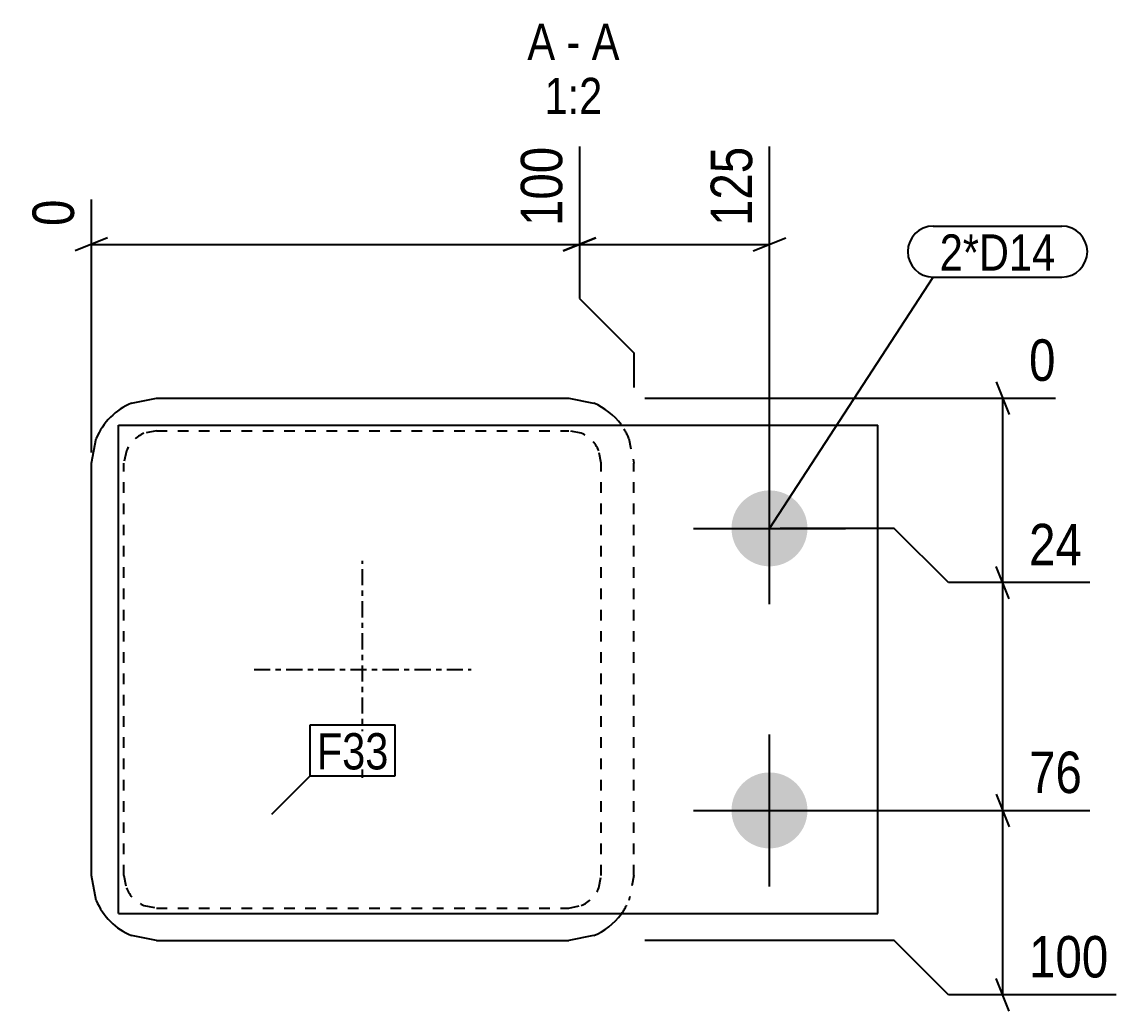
# Model space of a CAD drawing. Header units: millimetres. Extents: x 37 to 35777, y 5 to 1633.
# Drawn here: x 13357.1 to 13559, y 4.8 to 187.2 of the extents above; entities that cross this region are included whole.
import ezdxf

# ---------------------------------------------------------------- set-up
doc = ezdxf.new("R2010")
doc.units = ezdxf.units.MM
doc.linetypes.add('DXK_LINE_DOT2', pattern=[3.9198, 1.9599, -1.9599])
doc.linetypes.add('DXK_LINE_DOT3', pattern=[5.9187, 2.979, -0.9799, 0.9799, -0.9799])
for name, color, linetype in [('MÅLSÆTNING', 7, 'Continuous'), ('STÅL', 7, 'Continuous'), ('TEKST', 7, 'Continuous')]:
    doc.layers.add(name, color=color, linetype=linetype)
doc.styles.add('Arial Narrow', font='ARIALN.TTF', dxfattribs={"height": 0.2})

msp = doc.modelspace()

# ---------------------------------------------------------------- hatches: boundary and pattern name
at = {"layer": 'STÅL', "linetype": 'Continuous'}
for points in [[(13494.88, 100.8, -1), (13494.88, 86.8, -1)], [(13494.88, 48.8, -1), (13494.88, 34.8, -1)]]:
    msp.add_hatch(color=96, dxfattribs=at).paths.add_polyline_path(points)

# ---------------------------------------------------------------- linework, layer by layer
at = {"layer": 'MÅLSÆTNING', "color": 7, "linetype": 'Continuous'}
for p, q in [((13459.88, 164.18), (13459.88, 136.15)), ((13459.88, 164.18), (13459.88, 136.15)), ((13494.88, 95.8), (13494.88, 164.18)), ((13369.88, 107.8), (13369.88, 154.43)), ((13372.88, 147.35), (13366.88, 144.95)), ((13369.88, 146.15), (13459.88, 146.15)), ((13462.88, 147.35), (13456.88, 144.95)), ((13456.88, 144.95), (13462.88, 147.35)), ((13459.88, 146.15), (13494.88, 146.15)), ((13491.88, 144.95), (13497.88, 147.35)), ((13459.88, 136.15), (13469.88, 126.15)), ((13459.88, 136.15), (13469.88, 126.15)), ((13469.88, 126.15), (13469.88, 119.8)), ((13469.88, 126.15), (13469.88, 119.8)), ((13536.67, 120.8), (13539.07, 114.8)), ((13471.88, 117.8), (13547.61, 117.8)), ((13537.87, 83.8), (13537.87, 117.8)), ((13517.87, 93.8), (13496.88, 93.8)), ((13517.87, 93.8), (13496.88, 93.8)), ((13527.87, 83.8), (13517.87, 93.8)), ((13527.87, 83.8), (13517.87, 93.8)), ((13539.07, 80.8), (13536.67, 86.8)), ((13539.07, 80.8), (13536.67, 86.8)), ((13553.94, 83.8), (13527.87, 83.8)), ((13553.94, 83.8), (13527.87, 83.8)), ((13537.87, 41.8), (13537.87, 83.8)), ((13536.67, 44.8), (13539.07, 38.8)), ((13536.67, 44.8), (13539.07, 38.8)), ((13496.88, 41.8), (13553.94, 41.8)), ((13496.88, 41.8), (13553.94, 41.8)), ((13537.87, 7.8), (13537.87, 41.8)), ((13517.87, 17.8), (13471.88, 17.8)), ((13527.87, 7.8), (13517.87, 17.8)), ((13539.07, 4.8), (13536.67, 10.8)), ((13558.81, 7.8), (13527.87, 7.8))]:
    msp.add_line(p, q, dxfattribs=at)
at = {"layer": 'STÅL', "color": 2, "linetype": 'Continuous'}
for p, q in [((13377.29, 116.89), (13381.88, 117.8)), ((13381.88, 117.8), (13457.88, 117.8)), ((13457.88, 117.8), (13462.47, 116.89)), ((13374.88, 22.8), (13374.88, 112.8)), ((13374.88, 112.8), (13514.88, 112.8)), ((13514.88, 22.8), (13514.88, 112.8)), ((13369.88, 105.8), (13370.79, 110.39)), ((13369.88, 29.8), (13369.88, 105.8)), ((13370.79, 25.21), (13369.88, 29.8)), ((13374.88, 22.8), (13514.88, 22.8)), ((13381.88, 17.8), (13377.29, 18.71)), ((13462.47, 18.71), (13457.88, 17.8)), ((13381.88, 17.8), (13457.88, 17.8))]:
    msp.add_line(p, q, dxfattribs=at)
at = {"layer": 'STÅL', "color": 7, "linetype": 'DXK_LINE_DOT2'}
for p, q in [((13381.88, 111.8), (13379.58, 111.34)), ((13381.88, 111.8), (13457.88, 111.8)), ((13460.18, 111.34), (13457.88, 111.8)), ((13468.97, 110.39), (13469.88, 105.8)), ((13376.34, 108.1), (13375.88, 105.8)), ((13463.88, 105.8), (13463.42, 108.1)), ((13375.88, 29.8), (13375.88, 105.8)), ((13463.88, 29.8), (13463.88, 105.8)), ((13469.88, 29.8), (13469.88, 105.8)), ((13375.88, 29.8), (13376.34, 27.5)), ((13463.42, 27.5), (13463.88, 29.8)), ((13469.88, 29.8), (13468.97, 25.21)), ((13379.58, 24.26), (13381.88, 23.8)), ((13457.88, 23.8), (13460.18, 24.26)), ((13381.88, 23.8), (13457.88, 23.8))]:
    msp.add_line(p, q, dxfattribs=at)
at = {"layer": 'STÅL', "color": 96, "linetype": 'Continuous'}
for p, q in [((13494.88, 79.8), (13494.88, 107.8)), ((13480.88, 93.8), (13508.88, 93.8)), ((13494.88, 27.8), (13494.88, 55.8)), ((13480.88, 41.8), (13508.88, 41.8))]:
    msp.add_line(p, q, dxfattribs=at)
at = {"layer": 'STÅL', "color": 7, "linetype": 'DXK_LINE_DOT3'}
for p, q in [((13419.88, 47.8), (13419.88, 87.8)), ((13399.88, 67.8), (13439.88, 67.8))]:
    msp.add_line(p, q, dxfattribs=at)
at = {"layer": 'STÅL', "color": 2, "linetype": 'Continuous'}
for centre, start, end in [((13381.88, 105.8), 112.5, 157.5), ((13457.88, 105.8), 36.4486, 67.5), ((13381.88, 29.8), 202.5, 247.5), ((13457.88, 29.8), 292.5, 323.5514)]:
    msp.add_arc(centre, 12, start, end, dxfattribs=at)
at = {"layer": 'STÅL', "color": 7, "linetype": 'DXK_LINE_DOT2'}
for centre, radius, start, end in [((13381.88, 105.8), 6, 112.5, 157.5), ((13457.88, 105.8), 6, 22.5, 67.5), ((13457.88, 105.8), 12, 22.5, 36.4486), ((13381.88, 29.8), 6, 202.5, 247.5), ((13457.88, 29.8), 6, 292.5, 337.5), ((13457.88, 29.8), 12, 323.5514, 337.5)]:
    msp.add_arc(centre, radius, start, end, dxfattribs=at)
at = {"layer": 'TEKST', "color": 7, "linetype": 'Continuous'}
for p, q in [((13525.06, 149.52), (13548.77, 149.52)), ((13494.88, 93.8), (13525.06, 140.12)), ((13525.06, 140.12), (13548.77, 140.12)), ((13410.24, 57.56), (13425.86, 57.56)), ((13410.24, 48.16), (13410.24, 57.56)), ((13425.86, 48.16), (13425.86, 57.56)), ((13403.17, 41.09), (13410.24, 48.16)), ((13410.24, 48.16), (13425.86, 48.16))]:
    msp.add_line(p, q, dxfattribs=at)
for centre, start, end in [((13525.06, 144.82), 90, 270), ((13548.77, 144.82), 270, 90)]:
    msp.add_arc(centre, 4.7, start, end, dxfattribs=at)

# ---------------------------------------------------------------- wipeouts: each hides what was drawn before it
at = {"color": 0, "linetype": 'Continuous'}
for points, layer in [([(13549.21, 119.4), (13549.21, 130.6), (13541.13, 130.6), (13541.13, 119.4)], 'MÅLSÆTNING'), ([(13554.08, 85.4), (13554.08, 96.6), (13541.13, 96.6), (13541.13, 85.4)], 'MÅLSÆTNING'), ([(13554.08, 43.4), (13554.08, 54.6), (13541.13, 54.6), (13541.13, 43.4)], 'MÅLSÆTNING'), ([(13558.96, 9.4), (13558.96, 20.6), (13541.13, 20.6), (13541.13, 9.4)], 'MÅLSÆTNING'), ([(13455.37, 180.18), (13455.37, 187.18), (13450.26, 187.18), (13450.26, 180.18)], 'TEKST'), ([(13460.02, 180.18), (13460.02, 187.18), (13457.47, 187.18), (13457.47, 180.18)], 'TEKST'), ([(13467.23, 180.18), (13467.23, 187.18), (13462.12, 187.18), (13462.12, 180.18)], 'TEKST'), ([(13464.08, 170.18), (13464.08, 177.18), (13453.41, 177.18), (13453.41, 170.18)], 'TEKST')]:
    msp.add_wipeout(points, dxfattribs=at).dxf.layer = layer
at = {"color": 0}
msp.add_wipeout([(13547.57, 141.32), (13547.57, 148.32), (13526.26, 148.32), (13526.26, 141.32)], dxfattribs=at).dxf.layer = 'TEKST'

# ---------------------------------------------------------------- next in the draw order: texts
at = {"layer": 'MÅLSÆTNING', "color": 3, "linetype": 'Continuous', "style": 'Arial Narrow'}
for s, height, p in [('0', 7.64, (13542.73, 121)), ('24', 7.635, (13542.73, 87)), ('76', 7.635, (13542.73, 45)), ('100', 7.635, (13542.73, 11))]:
    msp.add_text(s, height=height, dxfattribs=at).set_placement(p)
at = {"layer": 'TEKST', "color": 3, "linetype": 'Continuous', "style": 'Arial Narrow'}
for s, height, p in [('A', 6.68, (13450.26, 180.18)), ('A', 6.68, (13462.12, 180.18)), ('-', 6.68, (13457.47, 180.18)), ('1:2', 6.681, (13453.41, 170.18))]:
    msp.add_text(s, height=height, dxfattribs=at).set_placement(p)

# ---------------------------------------------------------------- next in the draw order: wipeouts: each hides what was drawn before it
at = {"color": 0, "linetype": 'Continuous'}
for points in [[(13458.28, 165.78), (13447.08, 165.78), (13447.08, 147.95), (13458.28, 147.95)], [(13493.28, 165.78), (13482.08, 165.78), (13482.08, 147.95), (13493.28, 147.95)], [(13368.28, 156.03), (13357.08, 156.03), (13357.08, 147.95), (13368.28, 147.95)]]:
    msp.add_wipeout(points, dxfattribs=at).dxf.layer = 'MÅLSÆTNING'
at = {"color": 0}
for points in [[(13547.57, 141.32), (13547.57, 148.32), (13526.26, 148.32), (13526.26, 141.32)], [(13424.66, 49.36), (13424.66, 56.36), (13411.44, 56.36), (13411.44, 49.36)]]:
    msp.add_wipeout(points, dxfattribs=at).dxf.layer = 'TEKST'

# ---------------------------------------------------------------- next in the draw order: texts
at = {"layer": 'MÅLSÆTNING', "color": 3, "linetype": 'Continuous', "style": 'Arial Narrow'}
for s, height, p in [('100', 7.635, (13456.68, 149.55)), ('125', 7.635, (13491.68, 149.55)), ('0', 7.64, (13366.68, 149.55))]:
    msp.add_text(s, height=height, rotation=90.0002, dxfattribs=at).set_placement(p)
at = {"layer": 'TEKST', "color": 3, "style": 'Arial Narrow'}
msp.add_text('2*D14', height=6.681, dxfattribs=at).set_placement((13526.26, 141.32))

# ---------------------------------------------------------------- next in the draw order: wipeouts: each hides what was drawn before it
at = {"color": 0}
msp.add_wipeout([(13424.66, 49.36), (13424.66, 56.36), (13411.44, 56.36), (13411.44, 49.36)], dxfattribs=at).dxf.layer = 'TEKST'

# ---------------------------------------------------------------- next in the draw order: texts
at = {"layer": 'TEKST', "color": 3, "style": 'Arial Narrow'}
msp.add_text('F33', height=6.681, dxfattribs=at).set_placement((13411.44, 49.36))

doc.saveas('drawing.dxf')
